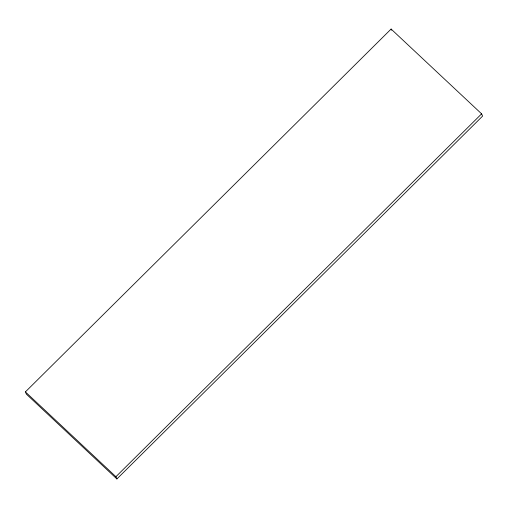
<?xml version="1.0" encoding="UTF-8"?>
<svg xmlns="http://www.w3.org/2000/svg" width="508" height="508" viewBox="0 0 508 508"><rect width="100%" height="100%" fill="white"/><g stroke="black" fill="none" stroke-linecap="round" stroke-linejoin="round"><path stroke-width="0.76" d="M25.4 391.903L391.103 29.051L481.609 113.849L482.6 116.097L116.897 478.949L26.391 394.151L25.4 391.903L115.907 476.701L116.897 478.949M115.907 476.701L481.609 113.849M391.103 29.051L391.598 30.175"/></g></svg>
